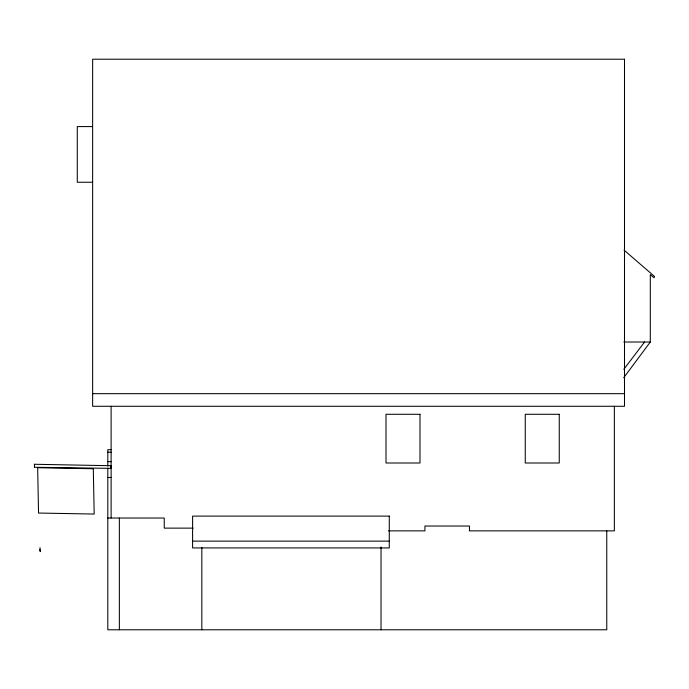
<?xml version="1.0" encoding="UTF-8"?>
<svg xmlns="http://www.w3.org/2000/svg" width="689" height="689" viewBox="0 0 689 689"><rect width="100%" height="100%" fill="white"/><g stroke="black" fill="none" stroke-linecap="round" stroke-linejoin="round"><path stroke-width="1.03" d="M111.144 468.382L34.51 467.263L34.45 464.274L111.093 465.721M623.7 377.744L650.304 342.011L650.304 274.592L653.982 277.779L654.55 276.478L624.019 250.09M623.821 369.295L644.577 342.011M92.317 126.578L77.28 126.578L77.28 182.24L92.317 182.24M623.821 342.011L650.304 342.011M92.636 393.66L624.501 393.66M111.118 449.667L107.811 449.667L107.811 466.005M107.811 452.199L111.118 452.199M107.811 461.656L111.118 461.656M107.811 477.477L111.118 477.477M107.811 518.033L164.24 518.033L164.24 528.127L193.239 528.127M388.518 530.866L424.924 530.866L424.924 526.034L469.467 526.034L469.467 530.866L614.355 530.866L614.355 406.277M192.593 541.123L389.276 541.123M39.738 549.443L40.263 551.639L40.022 547.669M34.45 464.274L34.51 467.263M111.136 468.219L111.118 467.469M111.11 466.703L111.118 467.547M111.11 466.78L111.093 466.031M606.759 530.866L606.759 629.78L107.811 629.78L107.811 468.089M381.026 546.997L381.026 629.78M201.834 547.385L201.834 629.78M119.361 518.033L119.361 629.78M111.118 406.277L111.118 518.033M624.501 59.22L92.636 59.22L92.636 406.277L624.501 406.277L624.501 59.22M419.989 414.287L386.004 414.287L386.004 462.999L419.989 462.999L419.989 414.287M559.253 414.287L525.259 414.287L525.259 462.999L559.253 462.999L559.253 414.287M389.276 516.104L192.593 516.104L192.593 547.927L389.276 547.927L389.276 516.104M93.316 468.735L37.662 467.728L38.541 513.047L94.178 514.054L93.299 468.735M111.101 465.867L111.093 465.79"/></g></svg>
